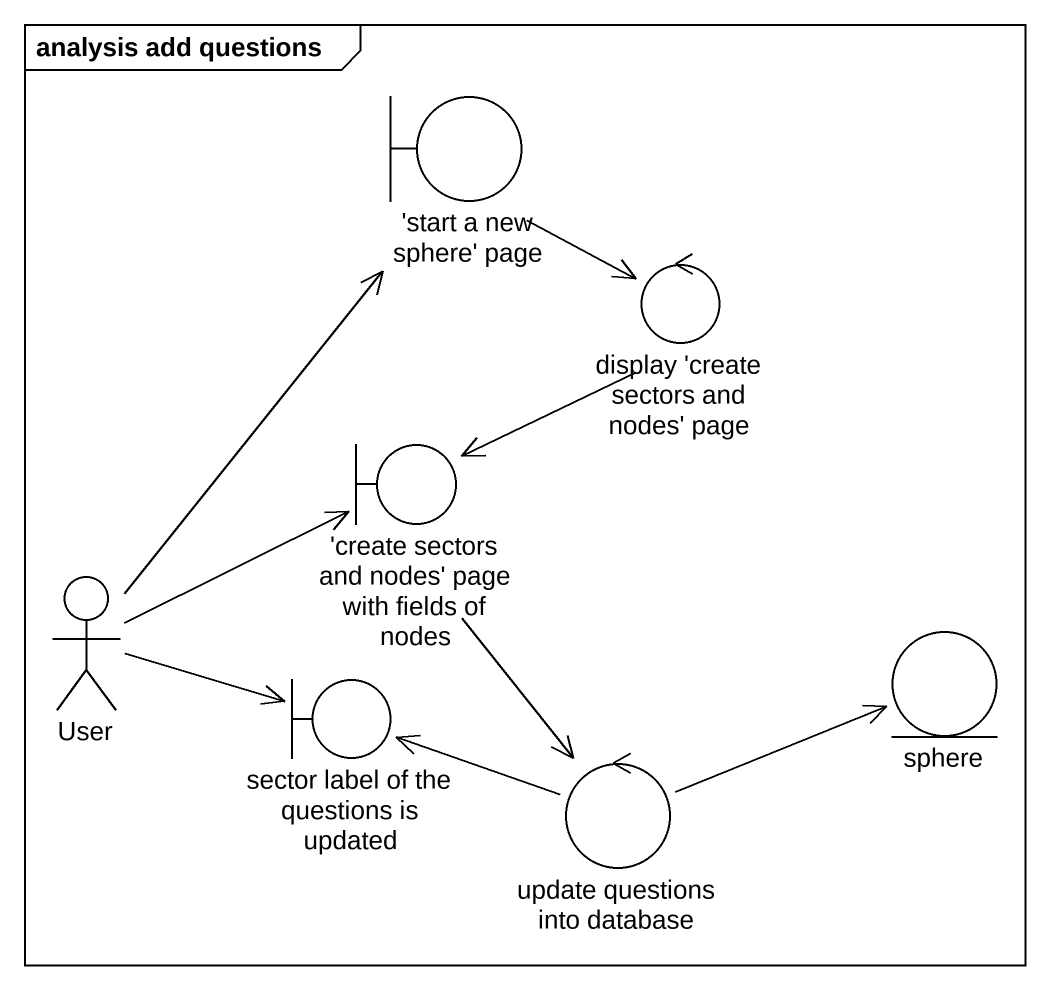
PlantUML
@startuml
mainframe analysis add questions
boundary "'start a new sphere' page" as start_a_new_sphere_page
control "display 'create sectors and nodes' page" as display_create_sectors_and
boundary "'create sectors and nodes' page with fields of nodes" as create_sectors_and_nodes
actor User
boundary "sector label of the questions is updated" as sector_label_of_the
entity sphere
control "update questions into database" as update_questions_into
start_a_new_sphere_page --> display_create_sectors_and
display_create_sectors_and --> create_sectors_and_nodes
create_sectors_and_nodes --> update_questions_into
User -up-> start_a_new_sphere_page
User -right-> create_sectors_and_nodes
User -right-> sector_label_of_the
update_questions_into -left-> sector_label_of_the
update_questions_into -right-> sphere
@enduml
